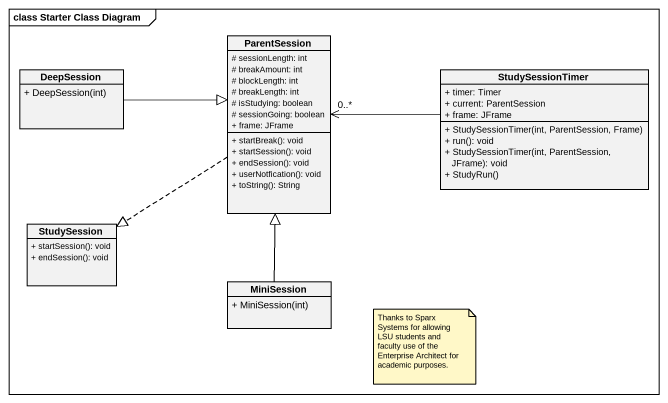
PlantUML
@startuml
mainframe class Starter Class Diagram
hide circle
hide empty members
skinparam classAttributeIconSize 0
class ParentSession {
  # sessionLength: int
  # breakAmount: int
  # blockLength: int
  # breakLength: int
  # isStudying: boolean
  # sessionGoing: boolean
  + frame: JFrame
  + startBreak(): void
  + startSession(): void
  + endSession(): void
  + userNotfication(): void
  + toString(): String
}
class DeepSession {
  + DeepSession(int)
}
class StudySessionTimer {
  + timer: Timer
  + current: ParentSession
  + frame: JFrame
  + StudySessionTimer(int, ParentSession, Frame)
  + run(): void
  + StudySessionTimer(int, ParentSession, JFrame): void
  + StudyRun()
}
class StudySession {
  + startSession(): void
  + endSession(): void
}
class MiniSession {
  + MiniSession(int)
}
ParentSession ..|> StudySession
DeepSession -right-|> ParentSession
StudySessionTimer -left-> "0..*" ParentSession
MiniSession -up-|> ParentSession
note as N1
  Thanks to Sparx Systems for allowing LSU students and faculty use of the Enterprise Architect for academic purposes.
end note
@enduml
